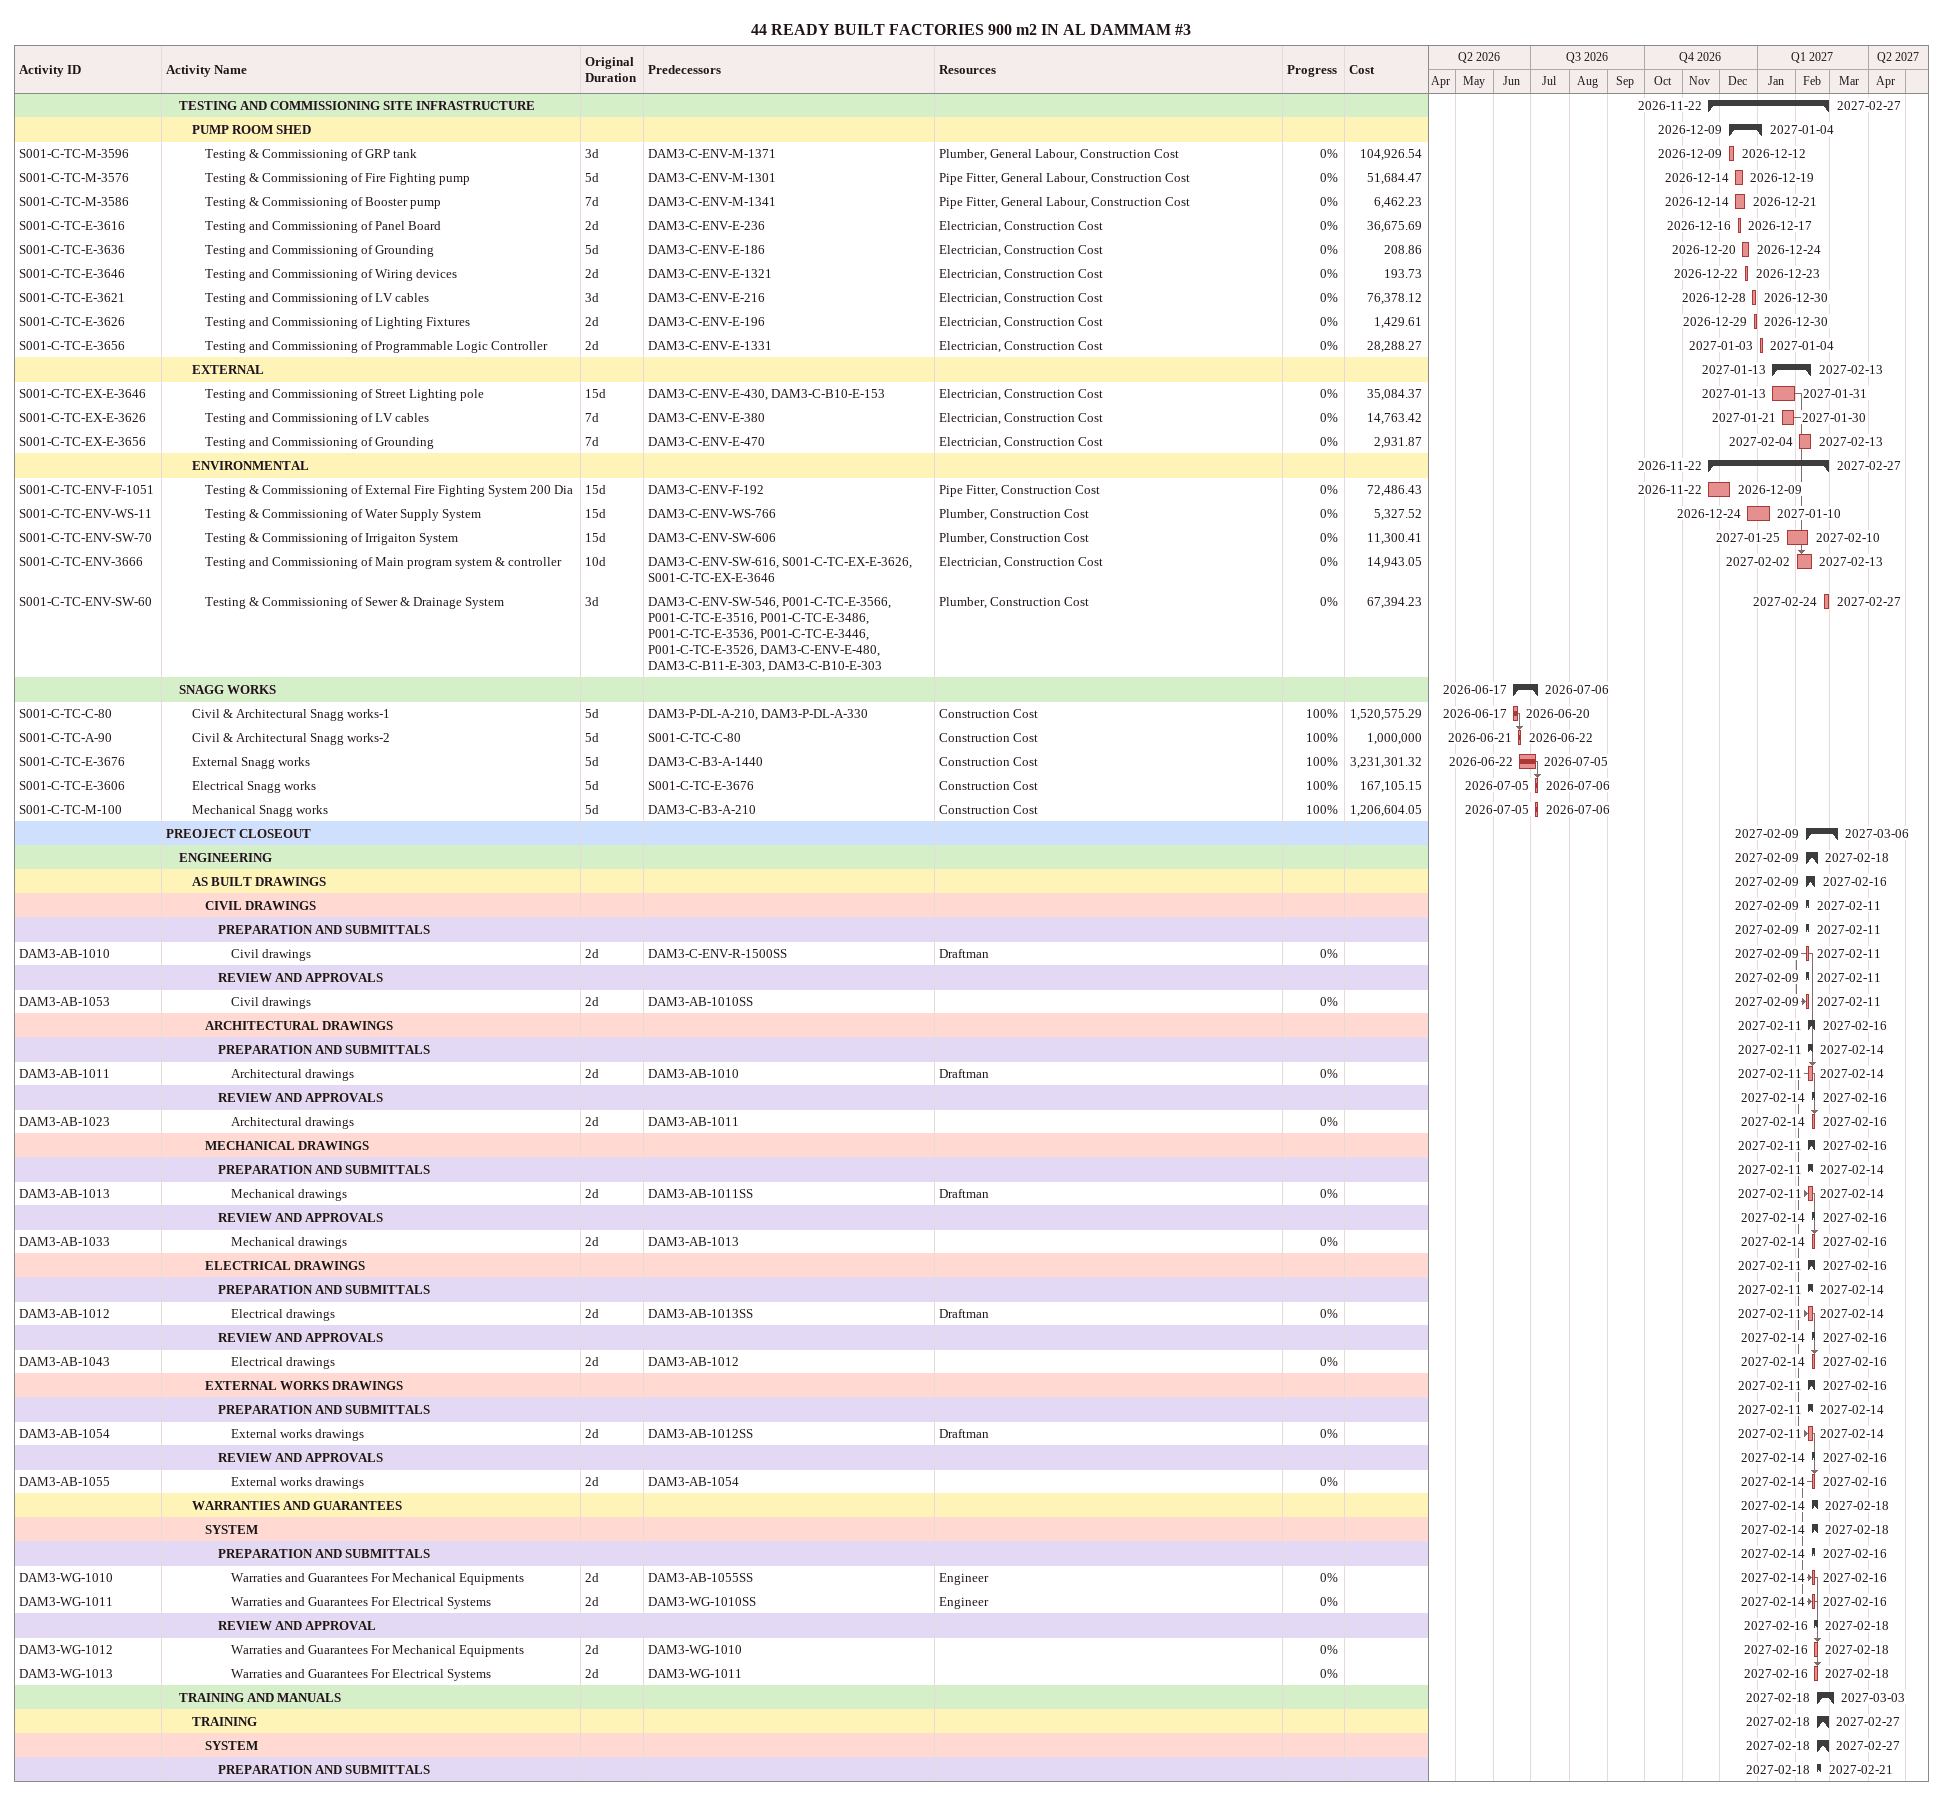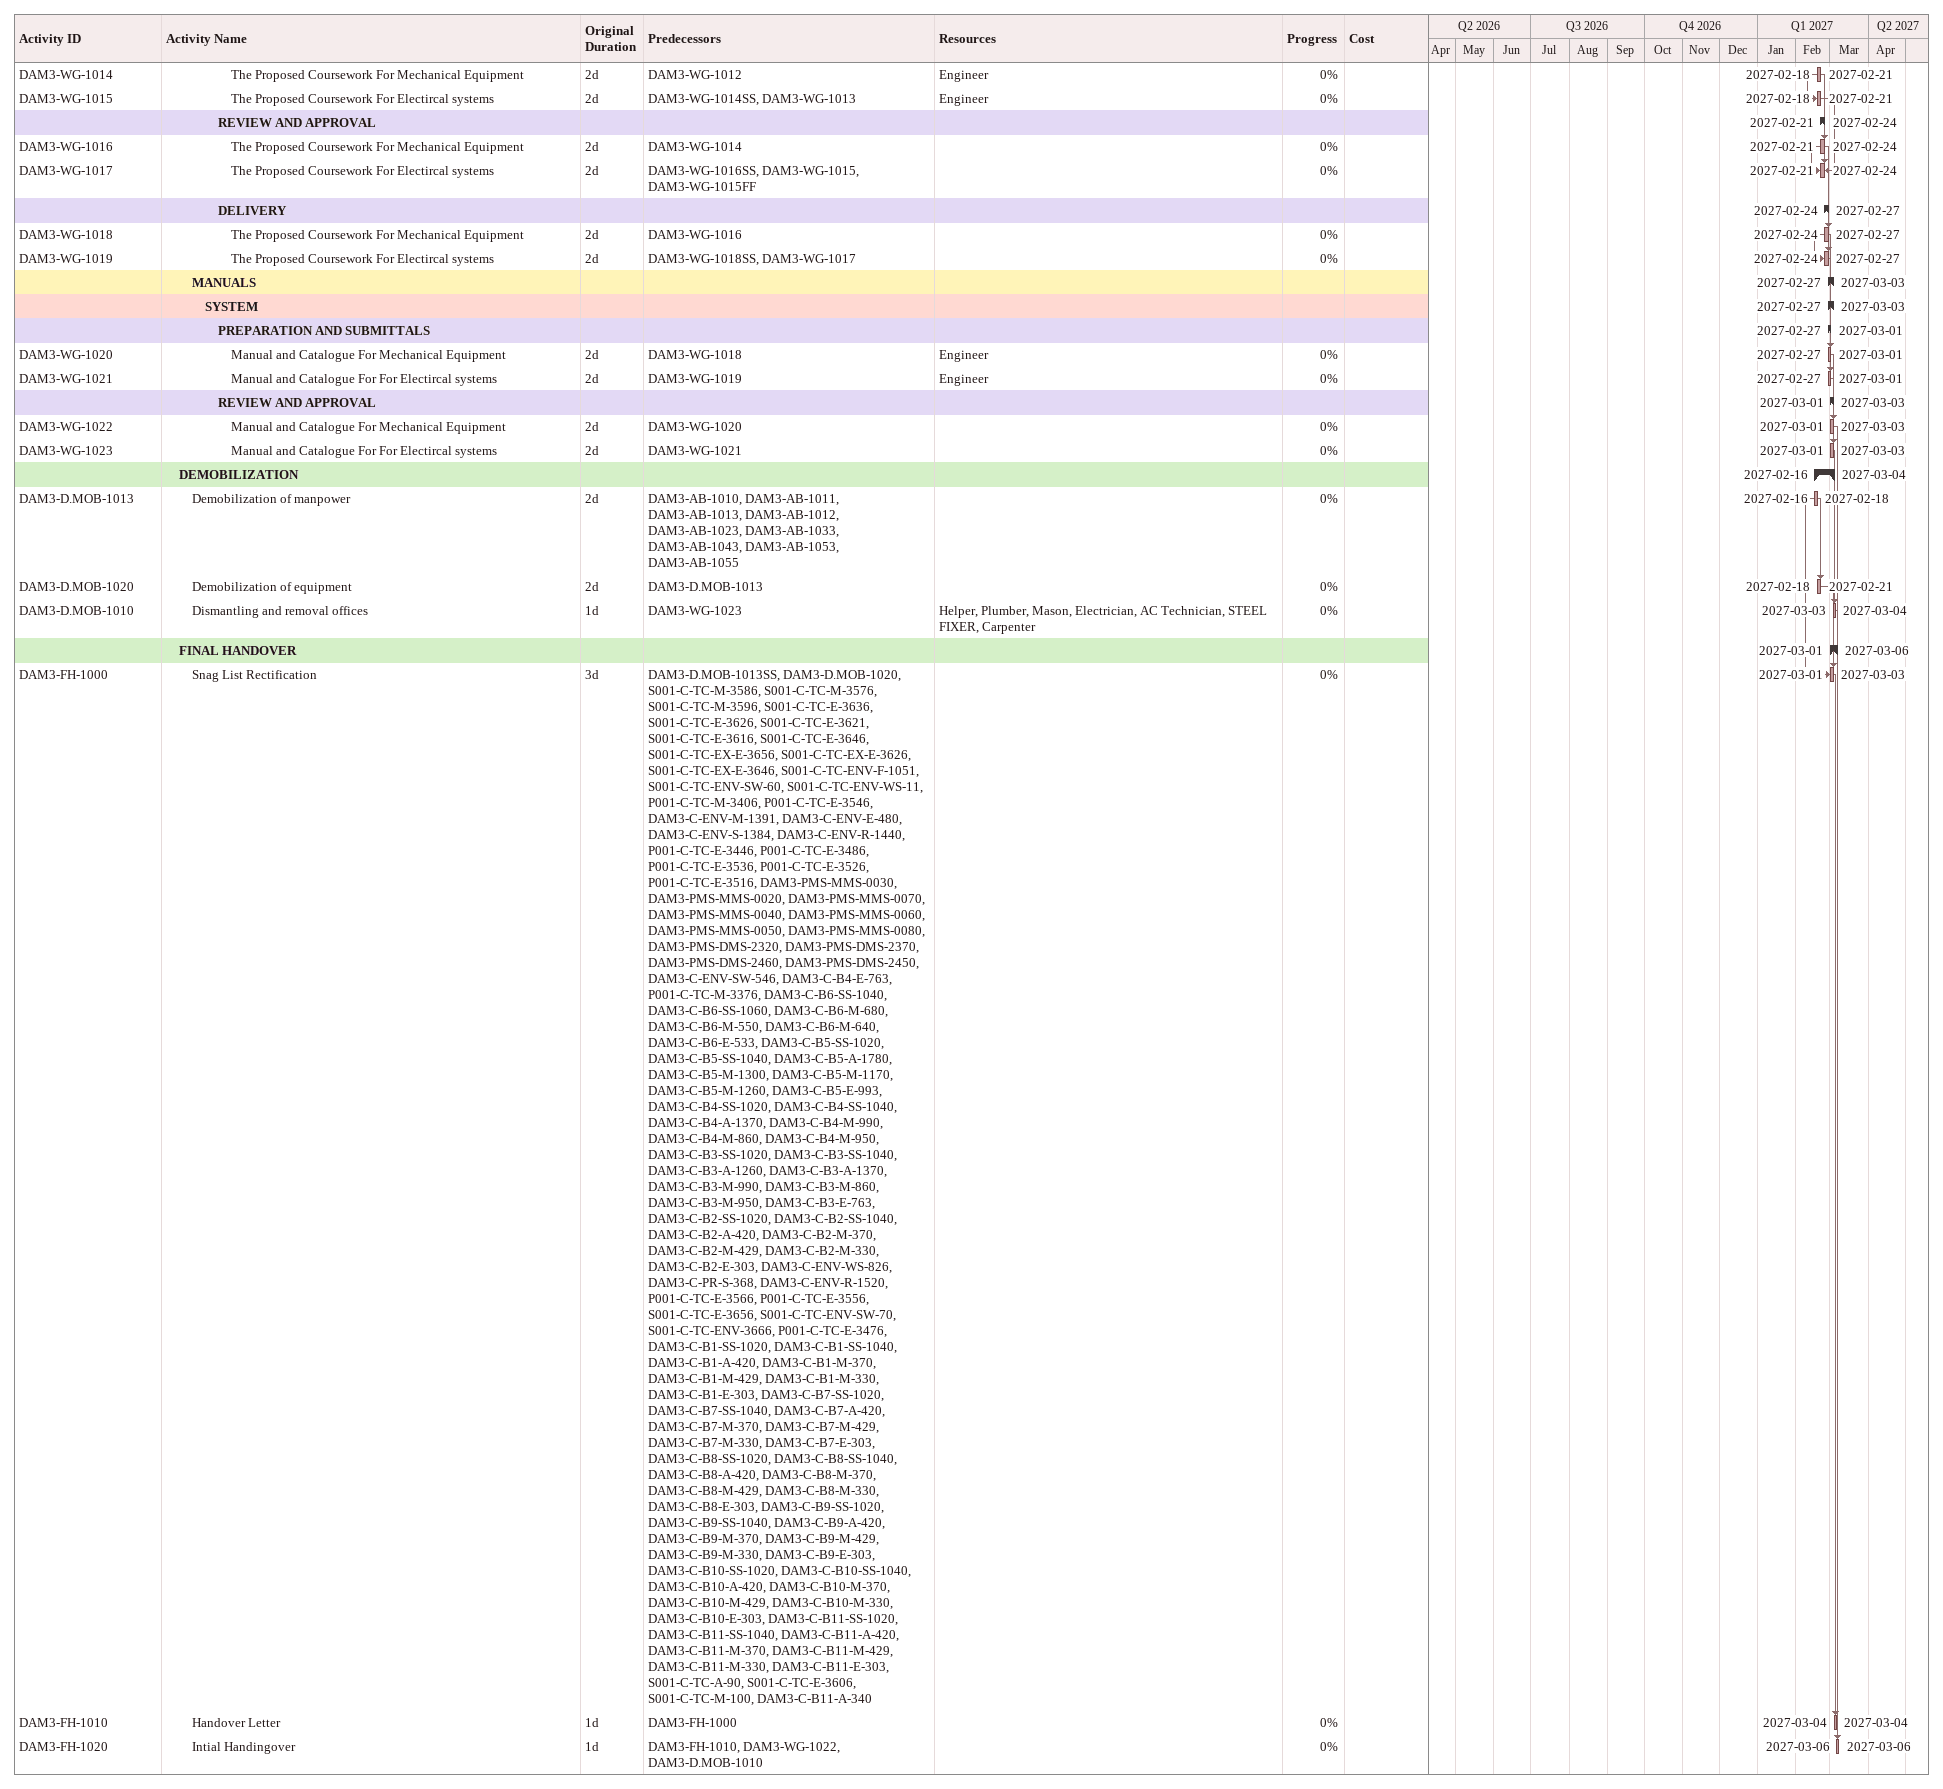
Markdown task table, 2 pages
44 READY BUILT FACTORIES 900 m2 IN AL DAMMAM #3

| ID | Level | Task | Original duration | Start | Finish | Predecessors | Resources | % complete | Cost |
|---|---|---|---|---|---|---|---|---|---|
|  | 2 | **TESTING AND COMMISSIONING SITE INFRASTRUCTURE** |  | 2026-11-22 | 2027-02-27 |  |  |  |  |
|  | 3 | **PUMP ROOM SHED** |  | 2026-12-09 | 2027-01-04 |  |  |  |  |
| S001-C-TC-M-3596 | 4 | Testing & Commissioning of GRP tank | 3d | 2026-12-09 | 2026-12-12 | DAM3-C-ENV-M-1371 | Plumber, General Labour, Construction Cost | 0 | 104926.54 |
| S001-C-TC-M-3576 | 4 | Testing & Commissioning of Fire Fighting pump | 5d | 2026-12-14 | 2026-12-19 | DAM3-C-ENV-M-1301 | Pipe Fitter, General Labour, Construction Cost | 0 | 51684.47 |
| S001-C-TC-M-3586 | 4 | Testing & Commissioning of Booster pump | 7d | 2026-12-14 | 2026-12-21 | DAM3-C-ENV-M-1341 | Pipe Fitter, General Labour, Construction Cost | 0 | 6462.23 |
| S001-C-TC-E-3616 | 4 | Testing and Commissioning of Panel Board | 2d | 2026-12-16 | 2026-12-17 | DAM3-C-ENV-E-236 | Electrician, Construction Cost | 0 | 36675.69 |
| S001-C-TC-E-3636 | 4 | Testing and Commissioning of Grounding | 5d | 2026-12-20 | 2026-12-24 | DAM3-C-ENV-E-186 | Electrician, Construction Cost | 0 | 208.86 |
| S001-C-TC-E-3646 | 4 | Testing and Commissioning of Wiring devices | 2d | 2026-12-22 | 2026-12-23 | DAM3-C-ENV-E-1321 | Electrician, Construction Cost | 0 | 193.73 |
| S001-C-TC-E-3621 | 4 | Testing and Commissioning of LV cables | 3d | 2026-12-28 | 2026-12-30 | DAM3-C-ENV-E-216 | Electrician, Construction Cost | 0 | 76378.12 |
| S001-C-TC-E-3626 | 4 | Testing and Commissioning of Lighting Fixtures | 2d | 2026-12-29 | 2026-12-30 | DAM3-C-ENV-E-196 | Electrician, Construction Cost | 0 | 1429.61 |
| S001-C-TC-E-3656 | 4 | Testing and Commissioning of Programmable Logic Controller | 2d | 2027-01-03 | 2027-01-04 | DAM3-C-ENV-E-1331 | Electrician, Construction Cost | 0 | 28288.27 |
|  | 3 | **EXTERNAL** |  | 2027-01-13 | 2027-02-13 |  |  |  |  |
| S001-C-TC-EX-E-3646 | 4 | Testing and Commissioning of Street Lighting pole | 15d | 2027-01-13 | 2027-01-31 | DAM3-C-ENV-E-430, DAM3-C-B10-E-153 | Electrician, Construction Cost | 0 | 35084.37 |
| S001-C-TC-EX-E-3626 | 4 | Testing and Commissioning of LV cables | 7d | 2027-01-21 | 2027-01-30 | DAM3-C-ENV-E-380 | Electrician, Construction Cost | 0 | 14763.42 |
| S001-C-TC-EX-E-3656 | 4 | Testing and Commissioning of Grounding | 7d | 2027-02-04 | 2027-02-13 | DAM3-C-ENV-E-470 | Electrician, Construction Cost | 0 | 2931.87 |
|  | 3 | **ENVIRONMENTAL** |  | 2026-11-22 | 2027-02-27 |  |  |  |  |
| S001-C-TC-ENV-F-1051 | 4 | Testing & Commissioning of External Fire Fighting System 200 Dia | 15d | 2026-11-22 | 2026-12-09 | DAM3-C-ENV-F-192 | Pipe Fitter, Construction Cost | 0 | 72486.43 |
| S001-C-TC-ENV-WS-11 | 4 | Testing & Commissioning of Water Supply System | 15d | 2026-12-24 | 2027-01-10 | DAM3-C-ENV-WS-766 | Plumber, Construction Cost | 0 | 5327.52 |
| S001-C-TC-ENV-SW-70 | 4 | Testing & Commissioning of Irrigaiton System | 15d | 2027-01-25 | 2027-02-10 | DAM3-C-ENV-SW-606 | Plumber, Construction Cost | 0 | 11300.41 |
| S001-C-TC-ENV-3666 | 4 | Testing and Commissioning of Main program system & controller | 10d | 2027-02-02 | 2027-02-13 | DAM3-C-ENV-SW-616, S001-C-TC-EX-E-3626, S001-C-TC-EX-E-3646 | Electrician, Construction Cost | 0 | 14943.05 |
| S001-C-TC-ENV-SW-60 | 4 | Testing & Commissioning of Sewer & Drainage System | 3d | 2027-02-24 | 2027-02-27 | DAM3-C-ENV-SW-546, P001-C-TC-E-3566, P001-C-TC-E-3516, P001-C-TC-E-3486, P001-C-TC-E-3536, P001-C-TC-E-3446, P001-C-TC-E-3526, DAM3-C-ENV-E-480, DAM3-C-B11-E-303, DAM3-C-B10-E-303 | Plumber, Construction Cost | 0 | 67394.23 |
|  | 2 | **SNAGG WORKS** |  | 2026-06-17 | 2026-07-06 |  |  |  |  |
| S001-C-TC-C-80 | 3 | Civil & Architectural Snagg works-1 | 5d | 2026-06-17 | 2026-06-20 | DAM3-P-DL-A-210, DAM3-P-DL-A-330 | Construction Cost | 100 | 1520575.29 |
| S001-C-TC-A-90 | 3 | Civil & Architectural Snagg works-2 | 5d | 2026-06-21 | 2026-06-22 | S001-C-TC-C-80 | Construction Cost | 100 | 1000000 |
| S001-C-TC-E-3676 | 3 | External Snagg works | 5d | 2026-06-22 | 2026-07-05 | DAM3-C-B3-A-1440 | Construction Cost | 100 | 3231301.32 |
| S001-C-TC-E-3606 | 3 | Electrical Snagg works | 5d | 2026-07-05 | 2026-07-06 | S001-C-TC-E-3676 | Construction Cost | 100 | 167105.15 |
| S001-C-TC-M-100 | 3 | Mechanical Snagg works | 5d | 2026-07-05 | 2026-07-06 | DAM3-C-B3-A-210 | Construction Cost | 100 | 1206604.05 |
|  | 1 | **PREOJECT CLOSEOUT** |  | 2027-02-09 | 2027-03-06 |  |  |  |  |
|  | 2 | **ENGINEERING** |  | 2027-02-09 | 2027-02-18 |  |  |  |  |
|  | 3 | **AS BUILT DRAWINGS** |  | 2027-02-09 | 2027-02-16 |  |  |  |  |
|  | 4 | **CIVIL DRAWINGS** |  | 2027-02-09 | 2027-02-11 |  |  |  |  |
|  | 5 | **PREPARATION AND SUBMITTALS** |  | 2027-02-09 | 2027-02-11 |  |  |  |  |
| DAM3-AB-1010 | 6 | Civil drawings | 2d | 2027-02-09 | 2027-02-11 | DAM3-C-ENV-R-1500SS | Draftman | 0 |  |
|  | 5 | **REVIEW AND APPROVALS** |  | 2027-02-09 | 2027-02-11 |  |  |  |  |
| DAM3-AB-1053 | 6 | Civil drawings | 2d | 2027-02-09 | 2027-02-11 | DAM3-AB-1010SS |  | 0 |  |
|  | 4 | **ARCHITECTURAL DRAWINGS** |  | 2027-02-11 | 2027-02-16 |  |  |  |  |
|  | 5 | **PREPARATION AND SUBMITTALS** |  | 2027-02-11 | 2027-02-14 |  |  |  |  |
| DAM3-AB-1011 | 6 | Architectural drawings | 2d | 2027-02-11 | 2027-02-14 | DAM3-AB-1010 | Draftman | 0 |  |
|  | 5 | **REVIEW AND APPROVALS** |  | 2027-02-14 | 2027-02-16 |  |  |  |  |
| DAM3-AB-1023 | 6 | Architectural drawings | 2d | 2027-02-14 | 2027-02-16 | DAM3-AB-1011 |  | 0 |  |
|  | 4 | **MECHANICAL DRAWINGS** |  | 2027-02-11 | 2027-02-16 |  |  |  |  |
|  | 5 | **PREPARATION AND SUBMITTALS** |  | 2027-02-11 | 2027-02-14 |  |  |  |  |
| DAM3-AB-1013 | 6 | Mechanical drawings | 2d | 2027-02-11 | 2027-02-14 | DAM3-AB-1011SS | Draftman | 0 |  |
|  | 5 | **REVIEW AND APPROVALS** |  | 2027-02-14 | 2027-02-16 |  |  |  |  |
| DAM3-AB-1033 | 6 | Mechanical drawings | 2d | 2027-02-14 | 2027-02-16 | DAM3-AB-1013 |  | 0 |  |
|  | 4 | **ELECTRICAL DRAWINGS** |  | 2027-02-11 | 2027-02-16 |  |  |  |  |
|  | 5 | **PREPARATION AND SUBMITTALS** |  | 2027-02-11 | 2027-02-14 |  |  |  |  |
| DAM3-AB-1012 | 6 | Electrical drawings | 2d | 2027-02-11 | 2027-02-14 | DAM3-AB-1013SS | Draftman | 0 |  |
|  | 5 | **REVIEW AND APPROVALS** |  | 2027-02-14 | 2027-02-16 |  |  |  |  |
| DAM3-AB-1043 | 6 | Electrical drawings | 2d | 2027-02-14 | 2027-02-16 | DAM3-AB-1012 |  | 0 |  |
|  | 4 | **EXTERNAL WORKS DRAWINGS** |  | 2027-02-11 | 2027-02-16 |  |  |  |  |
|  | 5 | **PREPARATION AND SUBMITTALS** |  | 2027-02-11 | 2027-02-14 |  |  |  |  |
| DAM3-AB-1054 | 6 | External works drawings | 2d | 2027-02-11 | 2027-02-14 | DAM3-AB-1012SS | Draftman | 0 |  |
|  | 5 | **REVIEW AND APPROVALS** |  | 2027-02-14 | 2027-02-16 |  |  |  |  |
| DAM3-AB-1055 | 6 | External works drawings | 2d | 2027-02-14 | 2027-02-16 | DAM3-AB-1054 |  | 0 |  |
|  | 3 | **WARRANTIES AND GUARANTEES** |  | 2027-02-14 | 2027-02-18 |  |  |  |  |
|  | 4 | **SYSTEM** |  | 2027-02-14 | 2027-02-18 |  |  |  |  |
|  | 5 | **PREPARATION AND SUBMITTALS** |  | 2027-02-14 | 2027-02-16 |  |  |  |  |
| DAM3-WG-1010 | 6 | Warraties and Guarantees For Mechanical Equipments | 2d | 2027-02-14 | 2027-02-16 | DAM3-AB-1055SS | Engineer | 0 |  |
| DAM3-WG-1011 | 6 | Warraties and Guarantees For Electrical Systems | 2d | 2027-02-14 | 2027-02-16 | DAM3-WG-1010SS | Engineer | 0 |  |
|  | 5 | **REVIEW AND APPROVAL** |  | 2027-02-16 | 2027-02-18 |  |  |  |  |
| DAM3-WG-1012 | 6 | Warraties and Guarantees For Mechanical Equipments | 2d | 2027-02-16 | 2027-02-18 | DAM3-WG-1010 |  | 0 |  |
| DAM3-WG-1013 | 6 | Warraties and Guarantees For Electrical Systems | 2d | 2027-02-16 | 2027-02-18 | DAM3-WG-1011 |  | 0 |  |
|  | 2 | **TRAINING AND MANUALS** |  | 2027-02-18 | 2027-03-03 |  |  |  |  |
|  | 3 | **TRAINING** |  | 2027-02-18 | 2027-02-27 |  |  |  |  |
|  | 4 | **SYSTEM** |  | 2027-02-18 | 2027-02-27 |  |  |  |  |
|  | 5 | **PREPARATION AND SUBMITTALS** |  | 2027-02-18 | 2027-02-21 |  |  |  |  |
| DAM3-WG-1014 | 6 | The Proposed Coursework For Mechanical Equipment | 2d | 2027-02-18 | 2027-02-21 | DAM3-WG-1012 | Engineer | 0 |  |
| DAM3-WG-1015 | 6 | The Proposed Coursework For Electircal systems | 2d | 2027-02-18 | 2027-02-21 | DAM3-WG-1014SS, DAM3-WG-1013 | Engineer | 0 |  |
|  | 5 | **REVIEW AND APPROVAL** |  | 2027-02-21 | 2027-02-24 |  |  |  |  |
| DAM3-WG-1016 | 6 | The Proposed Coursework For Mechanical Equipment | 2d | 2027-02-21 | 2027-02-24 | DAM3-WG-1014 |  | 0 |  |
| DAM3-WG-1017 | 6 | The Proposed Coursework For Electircal systems | 2d | 2027-02-21 | 2027-02-24 | DAM3-WG-1016SS, DAM3-WG-1015, DAM3-WG-1015FF |  | 0 |  |
|  | 5 | **DELIVERY** |  | 2027-02-24 | 2027-02-27 |  |  |  |  |
| DAM3-WG-1018 | 6 | The Proposed Coursework For Mechanical Equipment | 2d | 2027-02-24 | 2027-02-27 | DAM3-WG-1016 |  | 0 |  |
| DAM3-WG-1019 | 6 | The Proposed Coursework For Electircal systems | 2d | 2027-02-24 | 2027-02-27 | DAM3-WG-1018SS, DAM3-WG-1017 |  | 0 |  |
|  | 3 | **MANUALS** |  | 2027-02-27 | 2027-03-03 |  |  |  |  |
|  | 4 | **SYSTEM** |  | 2027-02-27 | 2027-03-03 |  |  |  |  |
|  | 5 | **PREPARATION AND SUBMITTALS** |  | 2027-02-27 | 2027-03-01 |  |  |  |  |
| DAM3-WG-1020 | 6 | Manual and Catalogue For Mechanical Equipment | 2d | 2027-02-27 | 2027-03-01 | DAM3-WG-1018 | Engineer | 0 |  |
| DAM3-WG-1021 | 6 | Manual and Catalogue For For Electircal systems | 2d | 2027-02-27 | 2027-03-01 | DAM3-WG-1019 | Engineer | 0 |  |
|  | 5 | **REVIEW AND APPROVAL** |  | 2027-03-01 | 2027-03-03 |  |  |  |  |
| DAM3-WG-1022 | 6 | Manual and Catalogue For Mechanical Equipment | 2d | 2027-03-01 | 2027-03-03 | DAM3-WG-1020 |  | 0 |  |
| DAM3-WG-1023 | 6 | Manual and Catalogue For For Electircal systems | 2d | 2027-03-01 | 2027-03-03 | DAM3-WG-1021 |  | 0 |  |
|  | 2 | **DEMOBILIZATION** |  | 2027-02-16 | 2027-03-04 |  |  |  |  |
| DAM3-D.MOB-1013 | 3 | Demobilization of manpower | 2d | 2027-02-16 | 2027-02-18 | DAM3-AB-1010, DAM3-AB-1011, DAM3-AB-1013, DAM3-AB-1012, DAM3-AB-1023, DAM3-AB-1033, DAM3-AB-1043, DAM3-AB-1053, DAM3-AB-1055 |  | 0 |  |
| DAM3-D.MOB-1020 | 3 | Demobilization of equipment | 2d | 2027-02-18 | 2027-02-21 | DAM3-D.MOB-1013 |  | 0 |  |
| DAM3-D.MOB-1010 | 3 | Dismantling and removal offices | 1d | 2027-03-03 | 2027-03-04 | DAM3-WG-1023 | Helper, Plumber, Mason, Electrician, AC Technician, STEEL FIXER, Carpenter | 0 |  |
|  | 2 | **FINAL HANDOVER** |  | 2027-03-01 | 2027-03-06 |  |  |  |  |
| DAM3-FH-1000 | 3 | Snag List Rectification | 3d | 2027-03-01 | 2027-03-03 | DAM3-D.MOB-1013SS, DAM3-D.MOB-1020, S001-C-TC-M-3586, S001-C-TC-M-3576, S001-C-TC-M-3596, S001-C-TC-E-3636, S001-C-TC-E-3626, S001-C-TC-E-3621, S001-C-TC-E-3616, S001-C-TC-E-3646, S001-C-TC-EX-E-3656, S001-C-TC-EX-E-3626, S001-C-TC-EX-E-3646, S001-C-TC-ENV-F-1051, S001-C-TC-ENV-SW-60, S001-C-TC-ENV-WS-11, P001-C-TC-M-3406, P001-C-TC-E-3546, DAM3-C-ENV-M-1391, DAM3-C-ENV-E-480, DAM3-C-ENV-S-1384, DAM3-C-ENV-R-1440, P001-C-TC-E-3446, P001-C-TC-E-3486, P001-C-TC-E-3536, P001-C-TC-E-3526, P001-C-TC-E-3516, DAM3-PMS-MMS-0030, DAM3-PMS-MMS-0020, DAM3-PMS-MMS-0070, DAM3-PMS-MMS-0040, DAM3-PMS-MMS-0060, DAM3-PMS-MMS-0050, DAM3-PMS-MMS-0080, DAM3-PMS-DMS-2320, DAM3-PMS-DMS-2370, DAM3-PMS-DMS-2460, DAM3-PMS-DMS-2450, DAM3-C-ENV-SW-546, DAM3-C-B4-E-763, P001-C-TC-M-3376, DAM3-C-B6-SS-1040, DAM3-C-B6-SS-1060, DAM3-C-B6-M-680, DAM3-C-B6-M-550, DAM3-C-B6-M-640, DAM3-C-B6-E-533, DAM3-C-B5-SS-1020, DAM3-C-B5-SS-1040, DAM3-C-B5-A-1780, DAM3-C-B5-M-1300, DAM3-C-B5-M-1170, DAM3-C-B5-M-1260, DAM3-C-B5-E-993, DAM3-C-B4-SS-1020, DAM3-C-B4-SS-1040, DAM3-C-B4-A-1370, DAM3-C-B4-M-990, DAM3-C-B4-M-860, DAM3-C-B4-M-950, DAM3-C-B3-SS-1020, DAM3-C-B3-SS-1040, DAM3-C-B3-A-1260, DAM3-C-B3-A-1370, DAM3-C-B3-M-990, DAM3-C-B3-M-860, DAM3-C-B3-M-950, DAM3-C-B3-E-763, DAM3-C-B2-SS-1020, DAM3-C-B2-SS-1040, DAM3-C-B2-A-420, DAM3-C-B2-M-370, DAM3-C-B2-M-429, DAM3-C-B2-M-330, DAM3-C-B2-E-303, DAM3-C-ENV-WS-826, DAM3-C-PR-S-368, DAM3-C-ENV-R-1520, P001-C-TC-E-3566, P001-C-TC-E-3556, S001-C-TC-E-3656, S001-C-TC-ENV-SW-70, S001-C-TC-ENV-3666, P001-C-TC-E-3476, DAM3-C-B1-SS-1020, DAM3-C-B1-SS-1040, DAM3-C-B1-A-420, DAM3-C-B1-M-370, DAM3-C-B1-M-429, DAM3-C-B1-M-330, DAM3-C-B1-E-303, DAM3-C-B7-SS-1020, DAM3-C-B7-SS-1040, DAM3-C-B7-A-420, DAM3-C-B7-M-370, DAM3-C-B7-M-429, DAM3-C-B7-M-330, DAM3-C-B7-E-303, DAM3-C-B8-SS-1020, DAM3-C-B8-SS-1040, DAM3-C-B8-A-420, DAM3-C-B8-M-370, DAM3-C-B8-M-429, DAM3-C-B8-M-330, DAM3-C-B8-E-303, DAM3-C-B9-SS-1020, DAM3-C-B9-SS-1040, DAM3-C-B9-A-420, DAM3-C-B9-M-370, DAM3-C-B9-M-429, DAM3-C-B9-M-330, DAM3-C-B9-E-303, DAM3-C-B10-SS-1020, DAM3-C-B10-SS-1040, DAM3-C-B10-A-420, DAM3-C-B10-M-370, DAM3-C-B10-M-429, DAM3-C-B10-M-330, DAM3-C-B10-E-303, DAM3-C-B11-SS-1020, DAM3-C-B11-SS-1040, DAM3-C-B11-A-420, DAM3-C-B11-M-370, DAM3-C-B11-M-429, DAM3-C-B11-M-330, DAM3-C-B11-E-303, S001-C-TC-A-90, S001-C-TC-E-3606, S001-C-TC-M-100, DAM3-C-B11-A-340 |  | 0 |  |
| DAM3-FH-1010 | 3 | Handover Letter | 1d | 2027-03-04 | 2027-03-04 | DAM3-FH-1000 |  | 0 |  |
| DAM3-FH-1020 | 3 | Intial Handingover | 1d | 2027-03-06 | 2027-03-06 | DAM3-FH-1010, DAM3-WG-1022, DAM3-D.MOB-1010 |  | 0 |  |
